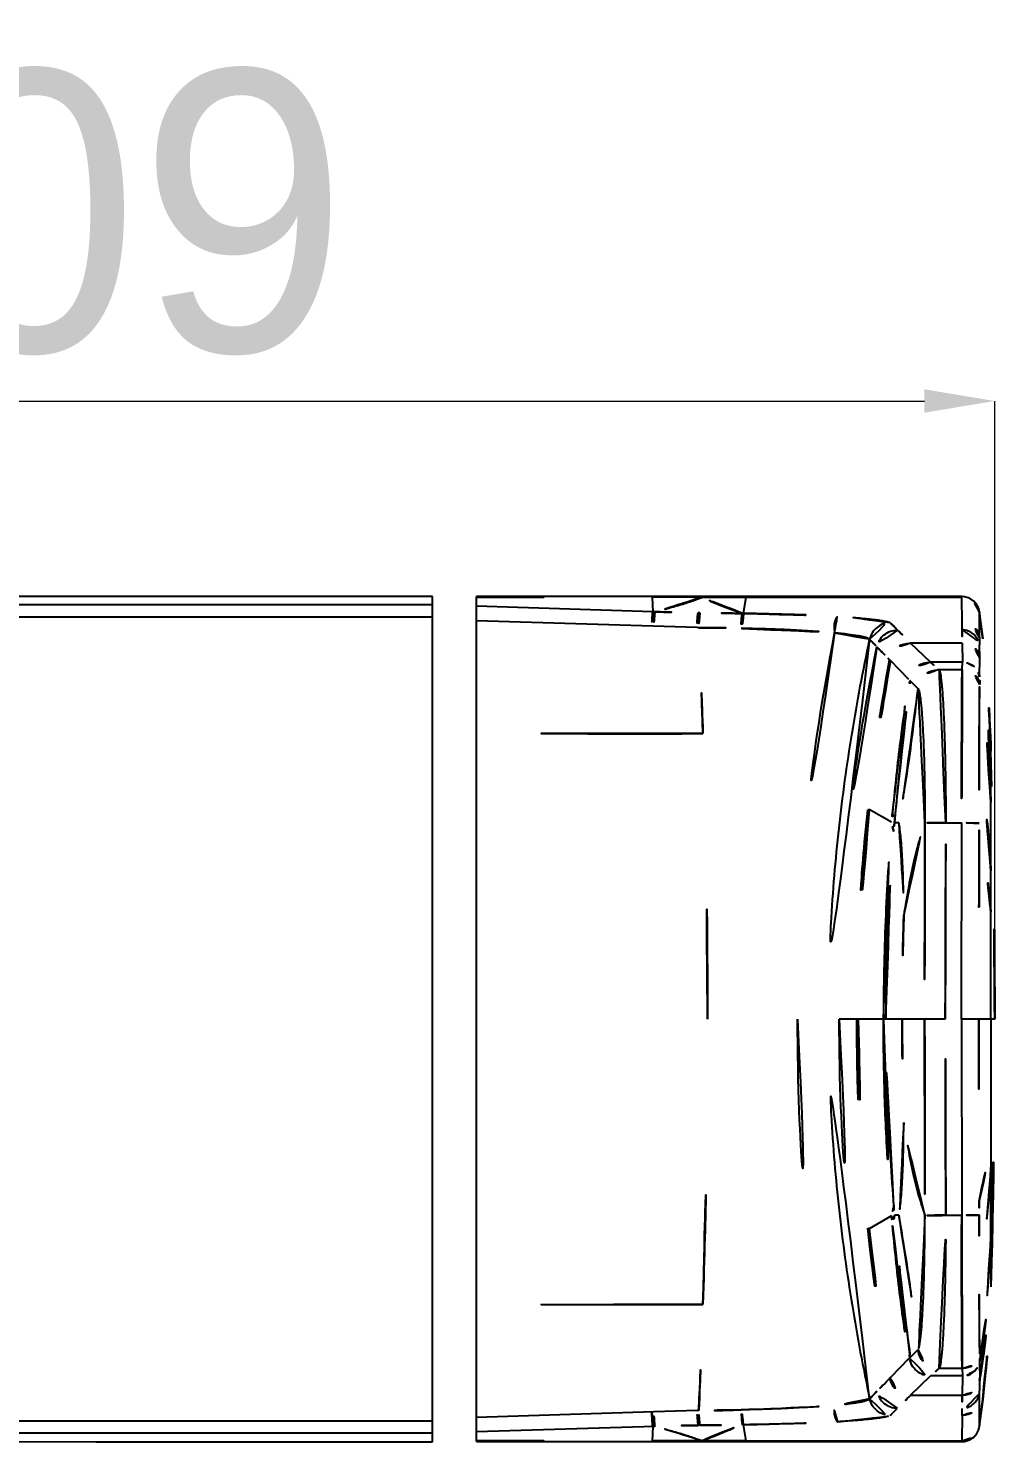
# Model space of a CAD drawing. Extents: x 16296660632 to 16296673174, y -37409619871 to -37409617131.
# Drawn here: x 16296672100.4 to 16296672155.4, y -37409617280.9 to -37409617200.5 of the extents above; entities that cross this region are included whole.
import ezdxf

# ---------------------------------------------------------------- set-up
doc = ezdxf.new("R2010")
doc.units = 0
doc.header["$LTSCALE"] = 10
doc.header["$MEASUREMENT"] = 0
doc.header["$PDMODE"] = 3
doc.header["$PDSIZE"] = -10
doc.layers.get('0').update_dxf_attribs({"linetype": 'CONTINUOUS'})
doc.layers.get('DEFPOINTS').update_dxf_attribs({"linetype": 'CONTINUOUS'})
doc.layers.add('06___PRT_ALL_SURFS', color=7, linetype='CONTINUOUS')
doc.styles.add('Daelim Dimension', font='')
doc.styles.get('Daelim Dimension').set_extended_font_data('나눔고딕')
doc.dimstyles.new('DEFAULT', dxfattribs={"dimscale": 2, "dimtxt": 2, "dimasz": 2, "dimexe": 0, "dimexo": 2, "dimgap": 1, "dimtad": 1, "dimdec": 1, "dimzin": 9, "dimdsep": 46, "dimtxsty": 'Daelim Dimension', "dimcen": 0.5, "dimclrd": 252, "dimclre": 252, "dimclrt": 3, "dimadec": 1, "dimazin": 0, "dimtfac": 1, "dimtdec": 1, "dimtix": 1, "dimtmove": 0, "dimatfit": 3, "dimfxl": 1, "dimtolj": 1, "dimtzin": 1, "dimlwd": 9, "dimlwe": 9, "dimarcsym": 0})

# ---------------------------------------------------------------- blocks, each defined once
blk = doc.blocks.new('*D10')
at = {"color": 5, "lineweight": 9, "transparency": 16777216}
for p, q in [((16296672046.12512, -37409617252.872803), (16296672046.12512, -37409617221.705017)), ((16296672050.12512, -37409617221.705017), (16296672151.41847, -37409617221.705017)), ((16296672155.41847, -37409617252.876083), (16296672155.41847, -37409617221.705017))]:
    blk.add_line(p, q, dxfattribs=at)
at = {"color": 5, "transparency": 16777216}
for points in [[(16296672050.12512, -37409617221.038353), (16296672050.12512, -37409617222.371681), (16296672046.12512, -37409617221.705017)], [(16296672151.41847, -37409617221.038353), (16296672151.41847, -37409617222.371681), (16296672155.41847, -37409617221.705017)]]:
    blk.add_solid(points, dxfattribs=at)
at = {"layer": 'DEFPOINTS', "color": 0, "transparency": 16777216}
for p in [(16296672155.41847, -37409617221.705017), (16296672046.12512, -37409617256.872803), (16296672155.41847, -37409617256.876083)]:
    blk.add_point(p, dxfattribs=at)
at = {"color": 7, "transparency": 16777216, "insert": (16296672100.771799, -37409617210.99543), "char_height": 16, "attachment_point": 5, "style": 'Daelim Dimension'}
blk.add_mtext('\\A1;109', dxfattribs=at)

msp = doc.modelspace()

# ---------------------------------------------------------------- linework, layer by layer
at = {"color": 7, "linetype": 'Continuous'}
for p, q in [((16296672123.4314, -37409617279.750053), (16296672123.4314, -37409617232.825447)), ((16296672125.9314, -37409617280.913933), (16296672125.9314, -37409617232.831657)), ((16296672153.55238, -37409617232.832939), (16296672125.9314, -37409617232.831718)), ((16296672138.548611, -37409617232.870354), (16296672135.929939, -37409617232.870247)), ((16296672135.929939, -37409617232.876083), (16296672135.96842, -37409617233.695259)), ((16296672138.772989, -37409617232.870354), (16296672138.548611, -37409617232.870354)), ((16296672138.772989, -37409617232.873756), (16296672141.28784, -37409617232.873863)), ((16296672141.129431, -37409617233.793091), (16296672141.28784, -37409617232.873863)), ((16296672153.55493, -37409617232.877792), (16296672141.28784, -37409617232.877792)), ((16296672153.55238, -37409617232.832977), (16296672153.552299, -37409617232.870972)), ((16296672153.565359, -37409617234.319893), (16296672153.554991, -37409617232.877831)), ((16296672135.96842, -37409617233.695259), (16296672125.9314, -37409617233.380569)), ((16296672136.08003, -37409617233.698807), (16296672135.96841, -37409617233.695297)), ((16296672138.65033, -37409617233.758598), (16296672138.5488, -37409617233.75705)), ((16296672141.129431, -37409617233.793091), (16296672141.074961, -37409617233.792458)), ((16296672154.54369, -37409617233.696274), (16296672154.52965, -37409617233.617302)), ((16296672154.54369, -37409617233.696274), (16296672154.54388, -37409617233.697861)), ((16296672154.54388, -37409617233.697861), (16296672154.545361, -37409617233.740707)), ((16296672154.55419, -37409617235.169991), (16296672154.54538, -37409617233.740707)), ((16296672154.579611, -37409617233.990753), (16296672154.73658, -37409617235.23069)), ((16296672138.48493, -37409617234.597237), (16296672125.9314, -37409617234.213478)), ((16296672138.58481, -37409617234.603867), (16296672138.48493, -37409617234.597237)), ((16296672141.054569, -37409617234.643593), (16296672141.00165, -37409617234.642029)), ((16296672153.569851, -37409617234.724098), (16296672153.56641, -37409617234.319901)), ((16296672153.575439, -37409617235.476753), (16296672150.63662, -37409617235.476822)), ((16296672151.76387, -37409617236.565933), (16296672150.63662, -37409617235.476822)), ((16296672153.575439, -37409617235.476753), (16296672153.583429, -37409617236.56588)), ((16296672154.5541, -37409617235.170013), (16296672154.557329, -37409617235.570847)), ((16296672154.562469, -37409617236.310677), (16296672154.556959, -37409617235.570572)), ((16296672149.33321, -37409617236.324074), (16296672149.437481, -37409617236.428932)), ((16296672154.55934, -37409617237.39682), (16296672154.571609, -37409617236.308418)), ((16296672150.537849, -37409617237.552521), (16296672149.482149, -37409617236.47583)), ((16296672153.583429, -37409617236.56588), (16296672151.76387, -37409617236.565933)), ((16296672152.250299, -37409617236.993553), (16296672152.246731, -37409617236.990501)), ((16296672153.57481, -37409617236.993553), (16296672152.250299, -37409617236.993553)), ((16296672153.57481, -37409617236.993553), (16296672153.575451, -37409617236.990501)), ((16296672153.575451, -37409617236.990501), (16296672153.583429, -37409617236.565918)), ((16296672150.572201, -37409617237.58757), (16296672150.810961, -37409617237.828377)), ((16296672150.810961, -37409617237.828377), (16296672151.054501, -37409617238.073433)), ((16296672155.19989, -37409617243.029877), (16296672155.19989, -37409617241.629547)), ((16296672155.23826, -37409617243.028084), (16296672155.19998, -37409617241.629517)), ((16296672155.19993, -37409617243.632294), (16296672155.19986, -37409617243.029007)), ((16296672155.218491, -37409617243.63179), (16296672155.19989, -37409617243.029877)), ((16296672155.19993, -37409617244.53421), (16296672155.19993, -37409617243.632294)), ((16296672155.25362, -37409617243.630997), (16296672155.23826, -37409617243.028084)), ((16296672149.55542, -37409617245.677238), (16296672148.27194, -37409617244.945381)), ((16296672155.199909, -37409617248.43927), (16296672155.19993, -37409617244.534218)), ((16296672149.958941, -37409617245.710197), (16296672149.715321, -37409617245.710228)), ((16296672152.63706, -37409617245.710251), (16296672153.53931, -37409617245.710251)), ((16296672153.5259, -37409617256.872803), (16296672153.53931, -37409617245.710251)), ((16296672155.1999, -37409617250.765503), (16296672155.199909, -37409617248.439163)), ((16296672155.199869, -37409617256.872803), (16296672155.19989, -37409617250.765503)), ((16296672146.586679, -37409617256.872673), (16296672146.571329, -37409617256.872787)), ((16296672147.653339, -37409617256.872803), (16296672146.586679, -37409617256.872673)), ((16296672151.429741, -37409617256.872803), (16296672147.653351, -37409617256.872597)), ((16296672152.60783, -37409617256.872803), (16296672151.429741, -37409617256.872803)), ((16296672153.5259, -37409617256.872803), (16296672153.53931, -37409617268.035339)), ((16296672155.418489, -37409617256.872803), (16296672153.525909, -37409617256.872787)), ((16296672155.199869, -37409617256.872803), (16296672155.19989, -37409617262.980141)), ((16296672155.19989, -37409617262.98011), (16296672155.199909, -37409617265.306328)), ((16296672155.19993, -37409617269.211372), (16296672155.199909, -37409617265.306313)), ((16296672149.55542, -37409617268.068352), (16296672148.271879, -37409617268.799507)), ((16296672149.958941, -37409617268.035393), (16296672149.715281, -37409617268.035347)), ((16296672152.63706, -37409617268.035339), (16296672153.53931, -37409617268.035339)), ((16296672155.19993, -37409617269.21138), (16296672155.20015, -37409617272.115044)), ((16296672155.21851, -37409617270.11293), (16296672155.19989, -37409617270.715714)), ((16296672155.253639, -37409617270.113724), (16296672155.238279, -37409617270.716637)), ((16296672155.238279, -37409617270.716637), (16296672155.19998, -37409617272.11586)), ((16296672150.810961, -37409617275.917213), (16296672151.054501, -37409617275.672157)), ((16296672150.537849, -37409617276.193062), (16296672149.482149, -37409617277.26976)), ((16296672150.572201, -37409617276.158012), (16296672150.810961, -37409617275.917213)), ((16296672154.55934, -37409617276.348686), (16296672154.5716, -37409617277.437157)), ((16296672149.33321, -37409617277.421516), (16296672149.437481, -37409617277.31665)), ((16296672150.63662, -37409617278.268761), (16296672151.76387, -37409617277.179657)), ((16296672153.583429, -37409617277.17971), (16296672151.76387, -37409617277.179657)), ((16296672152.250271, -37409617276.752037), (16296672152.24678, -37409617276.755081)), ((16296672153.57481, -37409617276.752037), (16296672152.250299, -37409617276.752037)), ((16296672153.57481, -37409617276.752037), (16296672153.57542, -37409617276.755081)), ((16296672153.57542, -37409617276.755081), (16296672153.583429, -37409617277.179657)), ((16296672153.583429, -37409617277.17971), (16296672153.575439, -37409617278.268837)), ((16296672154.55415, -37409617278.575592), (16296672154.562469, -37409617277.434914)), ((16296672150.63662, -37409617278.268761), (16296672153.575439, -37409617278.268837)), ((16296672153.56542, -37409617279.425682), (16296672153.569309, -37409617279.021492)), ((16296672154.54538, -37409617280.004883), (16296672154.55419, -37409617278.575592)), ((16296672154.73658, -37409617278.514923), (16296672154.579611, -37409617279.754829)), ((16296672136.018129, -37409617279.222412), (16296672125.9314, -37409617279.532028)), ((16296672138.48493, -37409617279.148369), (16296672136.018129, -37409617279.222412)), ((16296672138.58481, -37409617279.141731), (16296672138.48493, -37409617279.148369)), ((16296672141.054609, -37409617279.102409), (16296672141.00161, -37409617279.103127)), ((16296672153.56542, -37409617279.425682), (16296672153.55493, -37409617280.86779)), ((16296672154.544109, -37409617280.047478), (16296672154.619049, -37409617279.471687)), ((16296672136.080021, -37409617280.046577), (16296672125.931391, -37409617280.364754)), ((16296672135.96842, -37409617280.050331), (16296672135.929939, -37409617280.869507)), ((16296672138.65033, -37409617279.986977), (16296672138.5488, -37409617279.988533)), ((16296672141.129431, -37409617279.952492), (16296672141.074961, -37409617279.953133)), ((16296672141.28784, -37409617280.871727), (16296672141.129431, -37409617279.952492)), ((16296672154.54389, -37409617280.048882), (16296672154.544109, -37409617280.047478)), ((16296672154.544109, -37409617280.047478), (16296672154.545349, -37409617280.004883)), ((16296672125.9314, -37409617280.913857), (16296672153.552349, -37409617280.912643)), ((16296672141.28784, -37409617280.871727), (16296672135.929939, -37409617280.872437)), ((16296672141.28784, -37409617280.867798), (16296672153.55493, -37409617280.86779)), ((16296672153.552349, -37409617280.915916), (16296672153.55232, -37409617280.867867)), ((16296672153.552349, -37409617280.915863), (16296672153.552349, -37409617280.915916))]:
    msp.add_line(p, q, dxfattribs=at)
for points in [[(16296672123.4314, -37409617232.825447), (16296672104.303049, -37409617232.826118), (16296672086.552401, -37409617232.830017), (16296672072.33774, -37409617232.832626)], [(16296672154.52965, -37409617233.617302), (16296672154.49077, -37409617233.48423), (16296672154.396709, -37409617233.294083), (16296672154.22687, -37409617233.09156), (16296672153.98682, -37409617232.929077), (16296672153.69302, -37409617232.839653), (16296672153.551861, -37409617232.829674)], [(16296672154.736309, -37409617235.230827), (16296672154.690331, -37409617234.845993), (16296672154.61935, -37409617234.276237), (16296672154.54385, -37409617233.696114)], [(16296672154.619049, -37409617279.471687), (16296672154.69017, -37409617278.900917), (16296672154.736309, -37409617278.514778)], [(16296672153.552349, -37409617280.915916), (16296672153.68977, -37409617280.906387), (16296672153.984501, -37409617280.817627), (16296672154.22641, -37409617280.654449), (16296672154.39669, -37409617280.45153), (16296672154.489969, -37409617280.263519), (16296672154.528749, -37409617280.132317), (16296672154.54364, -37409617280.04969)]]:
    msp.add_lwpolyline(points, dxfattribs=at)
for centre, radius, start, end in [((16296672153.55308, -37409617233.879883), 1.002029, 10.41021637, 89.89082639), ((16296672141.032511, -37409617075.559502), 158.217044, 268.20626636, 269.10056478), ((16296672153.571671, -37409617233.876633), 0.983147, 7.94628087, 10.419561), ((16296672091.57128, -37409617242.496658), 63.579878, 7.68816348, 7.91583425), ((16296671681.630449, -37409617255.372833), 457.426166, 1.84676464, 2.60226943), ((16296672238.53677, -37409617145.998627), 125.430351, 225.0278962, 225.50978759), ((16296672153.565941, -37409617235.31945), 0.999528, 8.60004644, 90.03311275), ((16296672259.38138, -37409617256.845398), 115.179366, 169.01547342, 180.0135511), ((16296672150.63579, -37409617236.67424), 1.19753, 89.9607674, 169.67955333), ((16296672153.57386, -37409617236.463676), 1.000347, 8.7977257, 90.09037699), ((16296672082.38171, -37409617243.690033), 72.847418, 1.62022872, 6.66863201), ((16296672252.14353, -37409617256.872147), 105.572238, 168.42797269, 180.00043713), ((16296672263.58717, -37409617257.339706), 116.050879, 169.61955698, 173.88252889), ((16296672103.54882, -37409617244.547562), 51.67335, 1.68232611, 9.17301411), ((16296672263.320589, -37409617257.063309), 115.685071, 169.74885502, 173.98715011), ((16296672151.76416, -37409617237.772163), 1.206205, 90.00808694, 171.19654145), ((16296672152.251459, -37409617238.193039), 1.202586, 90.23222693, 172.95581143), ((16296672315.78837, -37409617050.538383), 248.01262, 228.59678671, 228.74523673), ((16296672153.57535, -37409617237.990692), 1.000158, 8.99814725, 89.99836075), ((16296672153.57567, -37409617237.556236), 0.996507, 9.20621595, 46.06645162), ((16296672152.227779, -37409617238.190514), 1.178802, 172.93642796, 174.30090074), ((16296672108.98102, -37409617245.156303), 46.244033, 1.88743904, 9.66131424), ((16296671639.046921, -37409617256.732597), 500.031415, 359.98382611, 1.84545393), ((16296672922.27742, -37409617243.568787), 767.748616, 179.930496029, 180.161739067), ((16296671754.31745, -37409617256.871559), 401.101039, 0, 1.8913783), ((16296671717.056049, -37409617256.871971), 438.362437, 0, 1.73086855), ((16296671623.77232, -37409617256.869469), 531.646152, 0.00305992, 1.42694783), ((16296672261.52249, -37409617256.90522), 113.951847, 173.98934664, 179.98382611), ((16296672263.729179, -37409617256.913193), 116.075843, 174.08208149, 179.98032906), ((16296672276.28105, -37409617256.582108), 127.193954, 174.83572805, 175.081912), ((16296672154.88381, -37409617244.407692), 5.330085, 187.82712234, 194.14456953), ((16296672285.967119, -37409617257.274094), 136.741683, 175.14903418, 175.3578244), ((16296676710.42482, -37409617256.596497), 4555.90491, 179.873231654, 180.003497057), ((16296672130.089411, -37409617252.540176), 25.173125, 4.04289445, 13.84543353), ((16296672346.358299, -37409617256.873138), 196.206288, 178.28224934, 180), ((16296671639.046921, -37409617257.012993), 500.031417, 358.15454607, 0.01617389), ((16296672259.380501, -37409617256.899986), 115.178541, 179.9864489, 190.9845474), ((16296672252.14353, -37409617256.873444), 105.572238, 179.99956287, 191.57202731), ((16296672261.632759, -37409617256.834557), 114.062123, 180.01923381, 186.00758736), ((16296672263.947109, -37409617256.821068), 116.293781, 180.02535366, 185.91220974), ((16296672346.35828, -37409617256.872437), 196.206264, 180, 181.71775066), ((16296676710.42482, -37409617257.149078), 4555.90491, 179.996502943, 180.126768346), ((16296671754.31745, -37409617256.874023), 401.101041, 358.1086217, 0), ((16296671717.017719, -37409617256.872879), 438.40077, 358.26956838, 0), ((16296671623.770149, -37409617256.876083), 531.648322, 358.57305217, 0.00043713), ((16296672130.090599, -37409617261.205589), 25.171918, 346.15454032, 355.95754929), ((16296672285.967131, -37409617256.471497), 136.741694, 184.6421756, 184.85096582), ((16296672274.784121, -37409617257.29203), 125.691515, 184.91853289, 185.16734896), ((16296672154.88382, -37409617269.337898), 5.330092, 165.85543047, 172.17287766), ((16296672948.31769, -37409617270.197701), 793.788849, 179.842195106, 180.066006919), ((16296672263.587151, -37409617256.405884), 116.050854, 186.11747111, 190.38044302), ((16296672264.012449, -37409617256.583366), 116.383488, 186.0256058, 190.2382621), ((16296672108.98106, -37409617268.589287), 46.243994, 350.33868576, 358.11124667), ((16296672103.54882, -37409617269.198021), 51.67335, 350.82698589, 358.31767389), ((16296672082.38172, -37409617270.055557), 72.847411, 353.33136799, 358.37977128), ((16296671681.63044, -37409617258.372757), 457.426179, 357.39773057, 358.15323536), ((16296672152.227779, -37409617275.555069), 1.178802, 185.69909926, 187.06357204), ((16296672152.25141, -37409617275.552597), 1.20253, 187.0419926, 269.77017727), ((16296672153.57535, -37409617275.754898), 1.000158, 270.01213042, 351.00095506), ((16296672153.575689, -37409617276.189407), 0.996465, 313.93548135, 350.8017434), ((16296672143.87546, -37409617276.25721), 10.694106, 359.50122584, 1.69675809), ((16296672150.63582, -37409617277.071297), 1.197571, 190.32179559, 270.03726551), ((16296672315.78783, -37409617463.213692), 248.017129, 131.25361167, 131.40226843), ((16296672153.573811, -37409617277.281853), 1.000405, 270.09431117, 351.19963222), ((16296672238.363649, -37409617367.570801), 125.183365, 134.49021241, 134.97287662), ((16296672153.565941, -37409617278.42614), 0.999528, 269.96688725, 351.39995356), ((16296672092.684059, -37409617271.400139), 62.456872, 352.08107477, 352.31271754), ((16296672141.032511, -37409617438.186081), 158.217044, 90.89943522, 91.79373364), ((16296672153.55308, -37409617279.865707), 1.002029, 270.10917361, 349.70264086), ((16296672153.57198, -37409617279.869011), 0.982831, 349.6946648, 352.05371913)]:
    msp.add_arc(centre, radius, start, end, dxfattribs=at)
for points in [[(16296672125.93141, -37409617232.865173), (16296672129.26425, -37409617232.870949), (16296672132.597099, -37409617232.873222), (16296672135.929939, -37409617232.876083)], [(16296672154.563169, -37409617237.834251), (16296672154.56427, -37409617237.824532), (16296672154.56459, -37409617237.814743), (16296672154.564871, -37409617237.80497)], [(16296672154.564871, -37409617275.94062), (16296672154.56459, -37409617275.930847), (16296672154.56427, -37409617275.921051), (16296672154.563169, -37409617275.911339)], [(16296672125.931351, -37409617280.876556), (16296672129.264219, -37409617280.874573), (16296672132.59708, -37409617280.87587), (16296672135.929939, -37409617280.875343)]]:
    msp.add_open_spline(points, degree=3, dxfattribs=at)
for points, knots in [([(16296672138.77298, -37409617232.873596), (16296672138.67238, -37409617232.911812), (16296672138.46866, -37409617232.986794), (16296672138.158319, -37409617233.097298), (16296672137.83572, -37409617233.206886), (16296672137.37718, -37409617233.346748), (16296672136.78883, -37409617233.507843), (16296672136.31481, -37409617233.636162), (16296672136.08003, -37409617233.698807)], [0, 0, 0, 0, 0.11456613, 0.231067829, 0.350688567, 0.477217391, 0.741326172, 1, 1, 1, 1]), ([(16296672141.074961, -37409617233.792458), (16296672140.86405, -37409617233.717941), (16296672140.45256, -37409617233.567879), (16296672139.854561, -37409617233.340652), (16296672139.29624, -37409617233.113113), (16296672138.94203, -37409617232.953247), (16296672138.772989, -37409617232.873756)], [0, 0, 0, 0, 0.270649008, 0.529919335, 0.77398187, 1, 1, 1, 1]), ([(16296672123.4314, -37409617233.303383), (16296672114.916059, -37409617233.303391), (16296672097.88538, -37409617233.3041), (16296672080.85471, -37409617233.312897), (16296672072.339371, -37409617233.312782)], [0, 0, 0, 0, 0.500000001, 1, 1, 1, 1]), ([(16296672135.968399, -37409617233.695641), (16296672135.96711, -37409617233.698036), (16296672135.96538, -37409617233.705627), (16296672135.9611, -37409617233.729218), (16296672135.95619, -37409617233.775421), (16296672135.94948, -37409617233.849281), (16296672135.94215, -37409617233.946899), (16296672135.93401, -37409617234.06591), (16296672135.921761, -37409617234.259277), (16296672135.91276, -37409617234.412712), (16296672135.90659, -37409617234.519836)], [0, 0, 0, 0, 0.009879902, 0.027765428, 0.087399683, 0.177896715, 0.297096937, 0.442424119, 0.610698064, 1, 1, 1, 1]), ([(16296672136.080021, -37409617233.699013), (16296672136.07869, -37409617233.701424), (16296672136.07692, -37409617233.709091), (16296672136.072531, -37409617233.732811), (16296672136.067499, -37409617233.779083), (16296672136.060631, -37409617233.852859), (16296672136.05319, -37409617233.950378), (16296672136.045019, -37409617234.069366), (16296672136.03285, -37409617234.262741), (16296672136.024071, -37409617234.416122), (16296672136.018129, -37409617234.523193)], [0, 0, 0, 0, 0.009993333, 0.028072048, 0.087977965, 0.178240812, 0.297169205, 0.44265261, 0.611006303, 1, 1, 1, 1]), ([(16296672138.548809, -37409617233.75705), (16296672138.54705, -37409617233.759537), (16296672138.54425, -37409617233.767517), (16296672138.53768, -37409617233.791924), (16296672138.529619, -37409617233.839287), (16296672138.519541, -37409617233.914673), (16296672138.50963, -37409617234.014236), (16296672138.50054, -37409617234.135681), (16296672138.489849, -37409617234.332428), (16296672138.485821, -37409617234.48848), (16296672138.48493, -37409617234.597237)], [0, 0, 0, 0, 0.010809284, 0.029498558, 0.090202743, 0.180874718, 0.29998367, 0.445512788, 0.613587165, 1, 1, 1, 1]), ([(16296672138.65033, -37409617233.758591), (16296672138.64847, -37409617233.761124), (16296672138.645491, -37409617233.769333), (16296672138.638519, -37409617233.794327), (16296672138.629881, -37409617233.842796), (16296672138.61904, -37409617233.919647), (16296672138.608601, -37409617234.020653), (16296672138.59944, -37409617234.143143), (16296672138.589041, -37409617234.339912), (16296672138.58534, -37409617234.495613), (16296672138.58481, -37409617234.603867)], [0, 0, 0, 0, 0.011078297, 0.03018906, 0.092097482, 0.184191683, 0.304456405, 0.450354805, 0.617825888, 1, 1, 1, 1]), ([(16296672141.07589, -37409617233.792397), (16296672140.876011, -37409617233.789803), (16296672140.06749, -37409617233.778717), (16296672139.25897, -37409617233.767761), (16296672138.65033, -37409617233.758614)], [0, 0, 0, 0, 0.247204, 1, 1, 1, 1]), ([(16296672141.074961, -37409617233.792397), (16296672141.0725, -37409617233.79467), (16296672141.06811, -37409617233.802719), (16296672141.058281, -37409617233.827469), (16296672141.04594, -37409617233.876106), (16296672141.03129, -37409617233.9534), (16296672141.017839, -37409617234.05526), (16296672141.00712, -37409617234.178802), (16296672140.99724, -37409617234.376778), (16296672140.99762, -37409617234.533401), (16296672141.00165, -37409617234.641998)], [0, 0, 0, 0, 0.011700982, 0.031219277, 0.093682221, 0.186176974, 0.306726641, 0.452726647, 0.619882511, 1, 1, 1, 1]), ([(16296672141.129431, -37409617233.79303), (16296672141.126961, -37409617233.795273), (16296672141.12257, -37409617233.803284), (16296672141.11272, -37409617233.827957), (16296672141.10038, -37409617233.876587), (16296672141.08577, -37409617233.953903), (16296672141.07222, -37409617234.055862), (16296672141.061159, -37409617234.179558), (16296672141.050699, -37409617234.377876), (16296672141.05076, -37409617234.534813), (16296672141.054569, -37409617234.643623)], [0, 0, 0, 0, 0.011612423, 0.031053869, 0.093387356, 0.185784524, 0.30630848, 0.452365138, 0.619622725, 1, 1, 1, 1]), ([(16296672141.129431, -37409617233.792953), (16296672142.09646, -37409617233.805519), (16296672143.882481, -37409617233.843231), (16296672145.66758, -37409617233.915428), (16296672146.485451, -37409617233.962341)], [0, 0, 0, 0, 0.541397313, 1, 1, 1, 1]), ([(16296672146.31221, -37409617234.898956), (16296672146.28834, -37409617234.780388), (16296672146.268129, -37409617234.558151), (16296672146.306999, -37409617234.267601), (16296672146.376051, -37409617234.082497), (16296672146.44009, -37409617233.993828), (16296672146.470209, -37409617233.967827), (16296672146.484261, -37409617233.962273)], [0, 0, 0, 0, 0.366468293, 0.66842679, 0.88358288, 0.954216716, 1, 1, 1, 1]), ([(16296672149.469721, -37409617234.319923), (16296672149.43046, -37409617234.297943), (16296672149.32173, -37409617234.261108), (16296672149.12108, -37409617234.214706), (16296672148.84725, -37409617234.168808), (16296672148.50279, -37409617234.123573), (16296672148.089609, -37409617234.079697), (16296672147.41017, -37409617234.02002), (16296672146.86799, -37409617233.984383), (16296672146.485941, -37409617233.962318)], [0, 0, 0, 0, 0.044804096, 0.11316577, 0.205348257, 0.3209344, 0.459106463, 0.618980622, 1, 1, 1, 1]), ([(16296672138.584881, -37409617234.603951), (16296672138.99111, -37409617234.605888), (16296672139.79701, -37409617234.598671), (16296672140.602341, -37409617234.629807), (16296672141.00168, -37409617234.641762)], [0, 0, 0, 0, 0.504168516, 1, 1, 1, 1]), ([(16296672141.054569, -37409617234.643623), (16296672141.55961, -37409617234.656212), (16296672142.533689, -37409617234.669739), (16296672143.92672, -37409617234.735779), (16296672145.174761, -37409617234.802521), (16296672145.95322, -37409617234.865807), (16296672146.312201, -37409617234.898949)], [0, 0, 0, 0, 0.287869961, 0.555025314, 0.794581373, 1, 1, 1, 1]), ([(16296672148.30353, -37409617235.263603), (16296672148.332661, -37409617235.132309), (16296672148.436119, -37409617234.877579), (16296672148.707649, -37409617234.569557), (16296672149.06498, -37409617234.368202), (16296672149.33514, -37409617234.320618), (16296672149.46912, -37409617234.319901)], [0, 0, 0, 0, 0.25034187, 0.500648102, 0.750590383, 1, 1, 1, 1]), ([(16296672149.887409, -37409617234.734489), (16296672149.751909, -37409617234.73513), (16296672149.478649, -37409617234.78347), (16296672149.11808, -37409617234.988571), (16296672148.84597, -37409617235.302254), (16296672148.744671, -37409617235.561188), (16296672148.71723, -37409617235.694321)], [0, 0, 0, 0, 0.249516373, 0.499477688, 0.749703961, 1, 1, 1, 1]), ([(16296672149.88735, -37409617234.73452), (16296672149.85317, -37409617234.700111), (16296672149.784821, -37409617234.631233), (16296672149.69953, -37409617234.544907), (16296672149.631281, -37409617234.475807), (16296672149.580021, -37409617234.423759), (16296672149.527281, -37409617234.370934), (16296672149.49192, -37409617234.333229), (16296672149.46917, -37409617234.319931)], [0, 0, 0, 0, 0.247022542, 0.49422065, 0.617939067, 0.741822735, 0.865779575, 1, 1, 1, 1]), ([(16296672153.569851, -37409617234.724098), (16296672153.57077, -37409617234.787216), (16296672153.573669, -37409617235.038101), (16296672153.572309, -37409617235.289001), (16296672153.572309, -37409617235.476768)], [0, 0, 0, 0, 0.251616484, 1, 1, 1, 1]), ([(16296672153.57233, -37409617234.723152), (16296672153.68854, -37409617234.724281), (16296672153.922701, -37409617234.77375), (16296672154.175381, -37409617234.929741), (16296672154.340611, -37409617235.096764), (16296672154.476061, -37409617235.287453), (16296672154.539021, -37409617235.455887), (16296672154.55728, -37409617235.570534)], [0, 0, 0, 0, 0.249239252, 0.499790168, 0.625640152, 0.751063271, 1, 1, 1, 1]), ([(16296672148.303579, -37409617235.263603), (16296672147.927601, -37409617237.037933), (16296672147.25808, -37409617240.60392), (16296672146.518579, -37409617245.996353), (16296672146.061041, -37409617251.423714), (16296672145.963511, -37409617255.055771), (16296672145.965651, -37409617256.872803)], [0, 0, 0, 0, 0.249903501, 0.499701042, 0.749641795, 1, 1, 1, 1]), ([(16296672146.312149, -37409617234.899117), (16296672146.56674, -37409617234.922501), (16296672147.01996, -37409617234.969742), (16296672147.548679, -37409617235.045029), (16296672147.883181, -37409617235.11174), (16296672148.06662, -37409617235.158447), (16296672148.203381, -37409617235.205383), (16296672148.276991, -37409617235.242844), (16296672148.303631, -37409617235.263367)], [0, 0, 0, 0, 0.376884396, 0.671721128, 0.786787028, 0.879651707, 0.950427035, 1, 1, 1, 1]), ([(16296672148.303499, -37409617235.26358), (16296672148.314211, -37409617235.272232), (16296672148.33214, -37409617235.291443), (16296672148.36685, -37409617235.328613), (16296672148.409809, -37409617235.373207), (16296672148.460991, -37409617235.426933), (16296672148.52931, -37409617235.498337), (16296672148.61467, -37409617235.587509), (16296672148.68305, -37409617235.65873), (16296672148.717251, -37409617235.694313)], [0, 0, 0, 0, 0.069133766, 0.13138495, 0.25572676, 0.37997366, 0.504095911, 0.752138059, 1, 1, 1, 1]), ([(16296672148.71723, -37409617235.694321), (16296672148.767969, -37409617235.748093), (16296672148.89389, -37409617235.880966), (16296672149.105261, -37409617236.084923), (16296672149.25749, -37409617236.243431), (16296672149.33321, -37409617236.324074)], [0, 0, 0, 0, 0.251764204, 0.623306313, 1, 1, 1, 1]), ([(16296672149.45764, -37409617236.459709), (16296672149.453791, -37409617236.456459), (16296672149.443741, -37409617236.448624), (16296672149.43923, -37409617236.436203), (16296672149.437481, -37409617236.428932)], [0, 0, 0, 0, 0.402727377, 1, 1, 1, 1]), ([(16296672149.482149, -37409617236.47583), (16296672149.479891, -37409617236.476891), (16296672149.474529, -37409617236.478439), (16296672149.46773, -37409617236.473183), (16296672149.462589, -37409617236.466599), (16296672149.458599, -37409617236.462029), (16296672149.456791, -37409617236.459557)], [0, 0, 0, 0, 0.22696992, 0.452726497, 0.721698262, 1, 1, 1, 1]), ([(16296672152.637091, -37409617245.710251), (16296672152.636259, -37409617245.156387), (16296672152.6301, -37409617244.070938), (16296672152.60755, -37409617242.494797), (16296672152.57748, -37409617241.247841), (16296672152.54674, -37409617240.324127), (16296672152.521709, -37409617239.700989), (16296672152.494181, -37409617239.132408), (16296672152.4645, -37409617238.623169), (16296672152.432949, -37409617238.177513), (16296672152.399981, -37409617237.79937), (16296672152.365721, -37409617237.492088), (16296672152.33497, -37409617237.281578), (16296672152.308929, -37409617237.150909), (16296672152.29143, -37409617237.08062), (16296672152.27379, -37409617237.029648), (16296672152.2593, -37409617237.001999), (16296672152.250311, -37409617236.993553)], [0, 0, 0, 0, 0.19009978, 0.372562047, 0.541022244, 0.618208804, 0.689778736, 0.755075109, 0.813589499, 0.864857039, 0.908416595, 0.943858269, 0.970981342, 0.981377242, 0.989611742, 0.995766144, 1, 1, 1, 1]), ([(16296672153.57481, -37409617236.993553), (16296672153.57292, -37409617237.003853), (16296672153.57052, -37409617237.031143), (16296672153.565399, -37409617237.111351), (16296672153.56097, -37409617237.259552), (16296672153.556089, -37409617237.493568), (16296672153.552099, -37409617237.801224), (16296672153.54858, -37409617238.179878), (16296672153.54562, -37409617238.626251), (16296672153.54314, -37409617239.136177), (16296672153.5403, -37409617239.93029), (16296672153.53787, -37409617241.044807), (16296672153.536051, -37409617242.499763), (16296672153.535709, -37409617244.074051), (16296672153.53771, -37409617245.157471), (16296672153.53932, -37409617245.710251)], [0, 0, 0, 0, 0.003602202, 0.009408431, 0.027676959, 0.054603452, 0.089971804, 0.133556113, 0.184926472, 0.24359071, 0.309050212, 0.458214471, 0.627146497, 0.809763997, 1, 1, 1, 1]), ([(16296672154.267071, -37409617236.838623), (16296672154.17704, -37409617236.751457), (16296672153.961309, -37409617236.610497), (16296672153.708879, -37409617236.560432), (16296672153.5835, -37409617236.558762)], [0, 0, 0, 0, 0.499821643, 1, 1, 1, 1]), ([(16296672150.596809, -37409617237.798759), (16296672150.590611, -37409617237.778816), (16296672150.566891, -37409617237.697769), (16296672150.5488, -37409617237.61512), (16296672150.537849, -37409617237.552521)], [0, 0, 0, 0, 0.247347335, 1, 1, 1, 1]), ([(16296672150.596809, -37409617237.798759), (16296672150.59339, -37409617237.787773), (16296672150.57361, -37409617237.719643), (16296672150.565451, -37409617237.646729), (16296672150.572269, -37409617237.587578)], [0, 0, 0, 0, 0.16196145, 1, 1, 1, 1]), ([(16296672154.52936, -37409617242.636169), (16296672154.52998, -37409617242.007103), (16296672154.531151, -37409617241.109863), (16296672154.534439, -37409617239.982079), (16296672154.537519, -37409617239.294548), (16296672154.541491, -37409617238.732071), (16296672154.546379, -37409617238.304787), (16296672154.55216, -37409617238.020767), (16296672154.55802, -37409617237.879707), (16296672154.563169, -37409617237.834267)], [0, 0, 0, 0, 0.392976108, 0.560506637, 0.704529586, 0.822470079, 0.911908941, 0.971428745, 1, 1, 1, 1]), ([(16296672154.564871, -37409617237.804993), (16296672154.56587, -37409617237.770218), (16296672154.56949, -37409617237.63369), (16296672154.569981, -37409617237.497093), (16296672154.56916, -37409617237.395302)], [0, 0, 0, 0, 0.254705531, 1, 1, 1, 1]), ([(16296672149.60338, -37409617245.13356), (16296672149.718651, -37409617243.859047), (16296672149.9202, -37409617241.953331), (16296672150.253201, -37409617239.428596), (16296672150.43849, -37409617238.175293), (16296672150.537849, -37409617237.552521)], [0, 0, 0, 0, 0.502527825, 0.752351836, 1, 1, 1, 1]), ([(16296672149.715321, -37409617245.710228), (16296672149.82704, -37409617244.388496), (16296672150.02228, -37409617242.407829), (16296672150.335119, -37409617239.772583), (16296672150.506439, -37409617238.45636), (16296672150.596809, -37409617237.798759)], [0, 0, 0, 0, 0.499843441, 0.749867512, 1, 1, 1, 1]), ([(16296672151.05481, -37409617238.073463), (16296672150.895849, -37409617239.469688), (16296672150.657591, -37409617241.464043), (16296672150.26457, -37409617244.006264), (16296672150.06122, -37409617245.155418), (16296672149.958941, -37409617245.710197)], [0, 0, 0, 0, 0.546325551, 0.780679267, 1, 1, 1, 1]), ([(16296672151.451241, -37409617245.710167), (16296672151.44882, -37409617245.223297), (16296672151.440281, -37409617244.267143), (16296672151.420521, -37409617242.87912), (16296672151.38553, -37409617241.599129), (16296672151.33646, -37409617240.472359), (16296672151.287411, -37409617239.64682), (16296672151.24272, -37409617239.091408), (16296672151.208401, -37409617238.765297), (16296672151.171909, -37409617238.50489), (16296672151.13616, -37409617238.30735), (16296672151.102131, -37409617238.169357), (16296672151.073009, -37409617238.096893), (16296672151.05481, -37409617238.073463)], [0, 0, 0, 0, 0.190593329, 0.374316575, 0.543412558, 0.691828385, 0.81581433, 0.867118203, 0.909956254, 0.94413575, 0.970087406, 0.988386466, 1, 1, 1, 1]), ([(16296672155.19993, -37409617244.53421), (16296672155.18589, -37409617243.962517), (16296672155.09236, -37409617241.710274), (16296672154.84354, -37409617239.463966), (16296672154.564871, -37409617237.804977)], [0, 0, 0, 0, 0.253697603, 1, 1, 1, 1]), ([(16296672138.819, -37409617240.63076), (16296672137.745029, -37409617240.6325), (16296672135.060101, -37409617240.634033), (16296672130.7642, -37409617240.634293), (16296672127.542311, -37409617240.615913), (16296672125.9314, -37409617240.602547)], [0, 0, 0, 0, 0.249999058, 0.6249987, 1, 1, 1, 1]), ([(16296672155.199909, -37409617248.439217), (16296672155.181311, -37409617247.945358), (16296672155.071381, -37409617246), (16296672154.81167, -37409617244.062637), (16296672154.52936, -37409617242.636169)], [0, 0, 0, 0, 0.253658354, 1, 1, 1, 1]), ([(16296672148.19706, -37409617244.972893), (16296672148.20381, -37409617244.970711), (16296672148.22905, -37409617244.962311), (16296672148.253969, -37409617244.952972), (16296672148.27194, -37409617244.945389)], [0, 0, 0, 0, 0.266656593, 1, 1, 1, 1]), ([(16296672149.674, -37409617246.206917), (16296672149.66139, -37409617246.162788), (16296672149.614161, -37409617245.98806), (16296672149.576969, -37409617245.810593), (16296672149.55542, -37409617245.677223)], [0, 0, 0, 0, 0.25358633, 1, 1, 1, 1]), ([(16296672149.958941, -37409617245.710197), (16296672149.988569, -37409617245.834686), (16296672150.037029, -37409617246.122169), (16296672150.091089, -37409617246.60424), (16296672150.13603, -37409617247.180267), (16296672150.187309, -37409617248.096443), (16296672150.229099, -37409617249.375938), (16296672150.240179, -37409617250.43541), (16296672150.240179, -37409617250.991852)], [0, 0, 0, 0, 0.072498068, 0.16489732, 0.274818502, 0.399774214, 0.684749432, 1, 1, 1, 1]), ([(16296672150.240179, -37409617250.991837), (16296672150.32556, -37409617250.429749), (16296672150.503189, -37409617249.386574), (16296672150.789221, -37409617247.942757), (16296672151.10413, -37409617246.742706), (16296672151.3288, -37409617246.02507), (16296672151.451241, -37409617245.71022)], [0, 0, 0, 0, 0.314292044, 0.584927471, 0.813254324, 1, 1, 1, 1]), ([(16296672151.451241, -37409617245.710167), (16296672151.452379, -37409617246.171577), (16296672151.447161, -37409617247.098648), (16296672151.441851, -37409617248.491386), (16296672151.437969, -37409617249.88829), (16296672151.43421, -37409617251.750618), (16296672151.43108, -37409617254.078743), (16296672151.429489, -37409617255.941322), (16296672151.429741, -37409617256.872803)], [0, 0, 0, 0, 0.124004801, 0.249154552, 0.374307155, 0.499427488, 0.74966317, 1, 1, 1, 1]), ([(16296672152.637091, -37409617245.710251), (16296672152.49839, -37409617245.707077), (16296672152.238239, -37409617245.703079), (16296672151.88872, -37409617245.700989), (16296672151.63225, -37409617245.704376), (16296672151.49695, -37409617245.706161), (16296672151.451241, -37409617245.710167)], [0, 0, 0, 0, 0.35092965, 0.658150758, 0.883940035, 1, 1, 1, 1]), ([(16296672154.531851, -37409617245.733513), (16296672154.52034, -37409617245.730721), (16296672154.486191, -37409617245.727524), (16296672154.419161, -37409617245.722748), (16296672154.32081, -37409617245.718857), (16296672154.138241, -37409617245.713661), (16296672153.874451, -37409617245.710312), (16296672153.65358, -37409617245.709877), (16296672153.53932, -37409617245.710251)], [0, 0, 0, 0, 0.035778198, 0.103126218, 0.203288868, 0.332844794, 0.654884042, 1, 1, 1, 1]), ([(16296672154.531151, -37409617246.516251), (16296672154.5313, -37409617246.451439), (16296672154.53194, -37409617246.190529), (16296672154.53241, -37409617245.929611), (16296672154.531851, -37409617245.733513)], [0, 0, 0, 0, 0.248401875, 1, 1, 1, 1]), ([(16296672149.08917, -37409617256.872726), (16296672149.08824, -37409617255.938713), (16296672149.106489, -37409617254.070534), (16296672149.19084, -37409617251.269417), (16296672149.336451, -37409617248.470848), (16296672149.476, -37409617246.607826), (16296672149.55542, -37409617245.677231)], [0, 0, 0, 0, 0.249998171, 0.500006517, 0.750013948, 1, 1, 1, 1]), ([(16296672152.60783, -37409617256.872803), (16296672152.607531, -37409617255.942436), (16296672152.60965, -37409617254.081787), (16296672152.614, -37409617251.75605), (16296672152.619209, -37409617249.895561), (16296672152.62431, -37409617248.500359), (16296672152.63147, -37409617247.10527), (16296672152.637659, -37409617246.175247), (16296672152.63706, -37409617245.710251)], [0, 0, 0, 0, 0.250035473, 0.500057703, 0.625057132, 0.750051854, 0.875028363, 1, 1, 1, 1]), ([(16296672149.219919, -37409617256.872803), (16296672149.22028, -37409617255.982224), (16296672149.245159, -37409617253.756866), (16296672149.383591, -37409617250.1996), (16296672149.564449, -37409617247.536507), (16296672149.674021, -37409617246.206917)], [0, 0, 0, 0, 0.25020323, 0.625189565, 1, 1, 1, 1]), ([(16296672149.08917, -37409617256.872993), (16296672149.088301, -37409617257.807007), (16296672149.111139, -37409617260.142159), (16296672149.242941, -37409617263.876503), (16296672149.435711, -37409617266.672523), (16296672149.55542, -37409617268.068352)], [0, 0, 0, 0, 0.250003814, 0.625015036, 1, 1, 1, 1]), ([(16296672151.429741, -37409617256.872803), (16296672151.429489, -37409617257.804268), (16296672151.43108, -37409617259.66684), (16296672151.43421, -37409617261.994957), (16296672151.437969, -37409617263.8573), (16296672151.441851, -37409617265.254204), (16296672151.447161, -37409617266.646927), (16296672151.452379, -37409617267.574013), (16296672151.451241, -37409617268.035423)], [0, 0, 0, 0, 0.25033683, 0.500572512, 0.625692845, 0.750845448, 0.875995199, 1, 1, 1, 1]), ([(16296672152.63706, -37409617268.035339), (16296672152.637659, -37409617267.570343), (16296672152.63147, -37409617266.64032), (16296672152.62431, -37409617265.245232), (16296672152.619209, -37409617263.850021), (16296672152.614, -37409617261.98954), (16296672152.60965, -37409617259.663788), (16296672152.607531, -37409617257.803139), (16296672152.60783, -37409617256.872803)], [0, 0, 0, 0, 0.124971635, 0.249948145, 0.374942867, 0.499942296, 0.749964527, 1, 1, 1, 1]), ([(16296672148.303499, -37409617278.48204), (16296672147.927641, -37409617276.708229), (16296672147.258129, -37409617273.140877), (16296672146.51795, -37409617267.746323), (16296672146.060829, -37409617262.318359), (16296672145.96339, -37409617258.68763), (16296672145.965561, -37409617256.872803)], [0, 0, 0, 0, 0.249829819, 0.499884088, 0.749943422, 1, 1, 1, 1]), ([(16296672149.674021, -37409617267.538673), (16296672149.600969, -37409617266.652313), (16296672149.439989, -37409617264.434242), (16296672149.26548, -37409617260.878616), (16296672149.220461, -37409617258.208397), (16296672149.219919, -37409617256.872803)], [0, 0, 0, 0, 0.249864475, 0.624762324, 1, 1, 1, 1]), ([(16296672150.240179, -37409617262.753731), (16296672150.240179, -37409617263.310173), (16296672150.229099, -37409617264.369652), (16296672150.187309, -37409617265.649139), (16296672150.13603, -37409617266.565323), (16296672150.091089, -37409617267.141342), (16296672150.037029, -37409617267.623413), (16296672149.988569, -37409617267.910896), (16296672149.958941, -37409617268.035393)], [0, 0, 0, 0, 0.315250567, 0.600225786, 0.725181497, 0.83510268, 0.927501932, 1, 1, 1, 1]), ([(16296672151.451241, -37409617268.035362), (16296672151.3288, -37409617267.720512), (16296672151.10413, -37409617267.002876), (16296672150.789221, -37409617265.802834), (16296672150.503189, -37409617264.359016), (16296672150.32556, -37409617263.315842), (16296672150.240179, -37409617262.753738)], [0, 0, 0, 0, 0.186745676, 0.415072529, 0.685707957, 1, 1, 1, 1]), ([(16296672155.199909, -37409617265.30632), (16296672155.181311, -37409617265.800194), (16296672155.071381, -37409617267.745567), (16296672154.81167, -37409617269.682953), (16296672154.52936, -37409617271.109444)], [0, 0, 0, 0, 0.253658023, 1, 1, 1, 1]), ([(16296672149.674, -37409617267.538673), (16296672149.66139, -37409617267.582802), (16296672149.614161, -37409617267.757523), (16296672149.576969, -37409617267.93499), (16296672149.55542, -37409617268.068359)], [0, 0, 0, 0, 0.2535865, 1, 1, 1, 1]), ([(16296672154.531151, -37409617267.229301), (16296672154.5313, -37409617267.294121), (16296672154.53194, -37409617267.555038), (16296672154.53241, -37409617267.815964), (16296672154.531851, -37409617268.012077)], [0, 0, 0, 0, 0.248401854, 1, 1, 1, 1]), ([(16296672149.603399, -37409617268.612053), (16296672149.71866, -37409617269.886543), (16296672149.92061, -37409617271.792252), (16296672150.253189, -37409617274.317039), (16296672150.438681, -37409617275.570297), (16296672150.537849, -37409617276.193062)], [0, 0, 0, 0, 0.502528111, 0.752366841, 1, 1, 1, 1]), ([(16296672149.958941, -37409617268.035393), (16296672150.06122, -37409617268.590172), (16296672150.26457, -37409617269.739326), (16296672150.657591, -37409617272.28154), (16296672150.895849, -37409617274.275887), (16296672151.05481, -37409617275.672127)], [0, 0, 0, 0, 0.219320733, 0.453674449, 1, 1, 1, 1]), ([(16296672151.451241, -37409617268.035347), (16296672151.44874, -37409617268.522217), (16296672151.440269, -37409617269.47831), (16296672151.42054, -37409617270.866226), (16296672151.38545, -37409617272.146187), (16296672151.336571, -37409617273.272873), (16296672151.287701, -37409617274.097992), (16296672151.242479, -37409617274.65284), (16296672151.20785, -37409617274.979118), (16296672151.17181, -37409617275.240623), (16296672151.136869, -37409617275.439507), (16296672151.102859, -37409617275.577423), (16296672151.07342, -37409617275.649628), (16296672151.0548, -37409617275.672127)], [0, 0, 0, 0, 0.190586293, 0.37427283, 0.543347749, 0.691795405, 0.815714838, 0.866871688, 0.90970645, 0.944112154, 0.970249208, 0.988567286, 1, 1, 1, 1]), ([(16296672152.63706, -37409617268.035339), (16296672152.49836, -37409617268.038513), (16296672152.23822, -37409617268.042503), (16296672151.88871, -37409617268.044601), (16296672151.63224, -37409617268.041191), (16296672151.49695, -37409617268.039436), (16296672151.451241, -37409617268.035423)], [0, 0, 0, 0, 0.350928862, 0.658148061, 0.883937447, 1, 1, 1, 1]), ([(16296672152.250311, -37409617276.752037), (16296672152.2593, -37409617276.743584), (16296672152.27379, -37409617276.715927), (16296672152.29143, -37409617276.66497), (16296672152.308929, -37409617276.594673), (16296672152.33497, -37409617276.463997), (16296672152.365721, -37409617276.253487), (16296672152.399981, -37409617275.946213), (16296672152.432949, -37409617275.568069), (16296672152.4645, -37409617275.122414), (16296672152.494181, -37409617274.613167), (16296672152.521709, -37409617274.044594), (16296672152.54674, -37409617273.421448), (16296672152.57748, -37409617272.497742), (16296672152.60755, -37409617271.250778), (16296672152.6301, -37409617269.674652), (16296672152.636259, -37409617268.589203), (16296672152.637091, -37409617268.035339)], [0, 0, 0, 0, 0.004233856, 0.010388258, 0.018622758, 0.029018658, 0.056141731, 0.091583405, 0.135142961, 0.186410501, 0.244924891, 0.310221264, 0.381791196, 0.458977756, 0.627437953, 0.80990022, 1, 1, 1, 1]), ([(16296672153.53932, -37409617268.035339), (16296672153.53771, -37409617268.588112), (16296672153.535709, -37409617269.671532), (16296672153.536051, -37409617271.245827), (16296672153.53787, -37409617272.700783), (16296672153.5403, -37409617273.815292), (16296672153.54314, -37409617274.609398), (16296672153.54562, -37409617275.119331), (16296672153.54858, -37409617275.565697), (16296672153.552099, -37409617275.944366), (16296672153.556089, -37409617276.252007), (16296672153.56097, -37409617276.486038), (16296672153.565399, -37409617276.634232), (16296672153.57052, -37409617276.714447), (16296672153.57292, -37409617276.741737), (16296672153.57481, -37409617276.752037)], [0, 0, 0, 0, 0.190236003, 0.372853503, 0.541785529, 0.690949788, 0.75640929, 0.815073528, 0.866443887, 0.910028196, 0.945396548, 0.972323041, 0.99059157, 0.996397798, 1, 1, 1, 1]), ([(16296672154.531851, -37409617268.012077), (16296672154.52034, -37409617268.01487), (16296672154.486179, -37409617268.018066), (16296672154.419149, -37409617268.022827), (16296672154.32081, -37409617268.026733), (16296672154.138241, -37409617268.031929), (16296672153.874451, -37409617268.035271), (16296672153.65357, -37409617268.035713), (16296672153.53931, -37409617268.035332)], [0, 0, 0, 0, 0.035778965, 0.103127817, 0.203291132, 0.332847264, 0.654886089, 1, 1, 1, 1]), ([(16296672148.19713, -37409617268.77272), (16296672148.203871, -37409617268.774887), (16296672148.22908, -37409617268.783287), (16296672148.25399, -37409617268.792618), (16296672148.27194, -37409617268.800201)], [0, 0, 0, 0, 0.266643693, 1, 1, 1, 1]), ([(16296672150.596809, -37409617275.946823), (16296672150.50642, -37409617275.289223), (16296672150.33511, -37409617273.973007), (16296672150.022289, -37409617271.337753), (16296672149.82704, -37409617269.357094), (16296672149.715321, -37409617268.035347)], [0, 0, 0, 0, 0.25013262, 0.5001569, 1, 1, 1, 1]), ([(16296672155.19993, -37409617269.211372), (16296672155.18589, -37409617269.783058), (16296672155.09236, -37409617272.035316), (16296672154.84354, -37409617274.281616), (16296672154.564871, -37409617275.940613)], [0, 0, 0, 0, 0.253697581, 1, 1, 1, 1]), ([(16296672154.563169, -37409617275.911324), (16296672154.55802, -37409617275.865883), (16296672154.55216, -37409617275.724808), (16296672154.546379, -37409617275.440788), (16296672154.541491, -37409617275.013512), (16296672154.537519, -37409617274.451027), (16296672154.534439, -37409617273.763512), (16296672154.531151, -37409617272.635727), (16296672154.52998, -37409617271.73848), (16296672154.52936, -37409617271.109413)], [0, 0, 0, 0, 0.028571255, 0.088091059, 0.177529921, 0.295470414, 0.439493363, 0.607023892, 1, 1, 1, 1]), ([(16296672138.81908, -37409617273.114807), (16296672137.7451, -37409617273.113083), (16296672135.06016, -37409617273.111526), (16296672130.764231, -37409617273.111267), (16296672127.54232, -37409617273.129662), (16296672125.9314, -37409617273.143013)], [0, 0, 0, 0, 0.24999906, 0.624998702, 1, 1, 1, 1]), ([(16296672150.596809, -37409617275.946823), (16296672150.590611, -37409617275.966766), (16296672150.566891, -37409617276.047813), (16296672150.5488, -37409617276.130463), (16296672150.537849, -37409617276.193062)], [0, 0, 0, 0, 0.247338688, 1, 1, 1, 1]), ([(16296672150.596809, -37409617275.946823), (16296672150.59339, -37409617275.957817), (16296672150.573669, -37409617276.025948), (16296672150.56489, -37409617276.098923), (16296672150.57222, -37409617276.158012)], [0, 0, 0, 0, 0.161952504, 1, 1, 1, 1]), ([(16296672150.572201, -37409617276.158012), (16296672150.59367, -37409617276.297546), (16296672150.687481, -37409617276.571877), (16296672150.96163, -37409617276.907837), (16296672151.335859, -37409617277.128113), (16296672151.62211, -37409617277.17971), (16296672151.764, -37409617277.179657)], [0, 0, 0, 0, 0.249096931, 0.499239682, 0.749654817, 1, 1, 1, 1]), ([(16296672149.33321, -37409617277.421516), (16296672149.28252, -37409617277.475502), (16296672149.156759, -37409617277.608749), (16296672148.94548, -37409617277.81279), (16296672148.793039, -37409617277.970917), (16296672148.71723, -37409617278.05127)], [0, 0, 0, 0, 0.252182058, 0.623813977, 1, 1, 1, 1]), ([(16296672149.457649, -37409617277.285881), (16296672149.4538, -37409617277.289124), (16296672149.443741, -37409617277.296959), (16296672149.43923, -37409617277.309387), (16296672149.437481, -37409617277.31665)], [0, 0, 0, 0, 0.402743706, 1, 1, 1, 1]), ([(16296672149.482149, -37409617277.26976), (16296672149.47987, -37409617277.268669), (16296672149.47436, -37409617277.267189), (16296672149.46727, -37409617277.272522), (16296672149.461531, -37409617277.279228), (16296672149.457041, -37409617277.283836), (16296672149.454941, -37409617277.286369)], [0, 0, 0, 0, 0.219194056, 0.444582894, 0.715312624, 1, 1, 1, 1]), ([(16296672154.26709, -37409617276.906982), (16296672154.177059, -37409617276.994141), (16296672153.96133, -37409617277.135101), (16296672153.7089, -37409617277.185188), (16296672153.583509, -37409617277.186859)], [0, 0, 0, 0, 0.499799534, 1, 1, 1, 1]), ([(16296672148.717251, -37409617278.05127), (16296672148.68305, -37409617278.086853), (16296672148.61467, -37409617278.158073), (16296672148.52931, -37409617278.247238), (16296672148.460991, -37409617278.318657), (16296672148.409809, -37409617278.372383), (16296672148.36685, -37409617278.416969), (16296672148.33214, -37409617278.45414), (16296672148.314211, -37409617278.473351), (16296672148.303499, -37409617278.482002)], [0, 0, 0, 0, 0.247861941, 0.495904089, 0.62002634, 0.74427324, 0.86861505, 0.930866234, 1, 1, 1, 1]), ([(16296672149.887409, -37409617279.011101), (16296672149.7519, -37409617279.01046), (16296672149.47864, -37409617278.962112), (16296672149.11808, -37409617278.757004), (16296672148.84598, -37409617278.443336), (16296672148.74468, -37409617278.184402), (16296672148.71723, -37409617278.05127)], [0, 0, 0, 0, 0.249528156, 0.499477231, 0.749691614, 1, 1, 1, 1]), ([(16296672153.575439, -37409617278.268822), (16296672153.574909, -37409617278.331139), (16296672153.57279, -37409617278.582031), (16296672153.570681, -37409617278.832916), (16296672153.569309, -37409617279.021492)], [0, 0, 0, 0, 0.248395776, 1, 1, 1, 1]), ([(16296672154.55728, -37409617278.175056), (16296672154.53898, -37409617278.289932), (16296672154.454981, -37409617278.514542), (16296672154.22426, -37409617278.786003), (16296672153.92071, -37409617278.97274), (16296672153.685789, -37409617279.021721), (16296672153.56933, -37409617279.022453)], [0, 0, 0, 0, 0.24914789, 0.499788212, 0.750543807, 1, 1, 1, 1]), ([(16296672141.054569, -37409617279.101967), (16296672141.55961, -37409617279.089371), (16296672142.53367, -37409617279.075867), (16296672143.926689, -37409617279.009804), (16296672145.174721, -37409617278.943069), (16296672145.953171, -37409617278.879784), (16296672146.312149, -37409617278.846642)], [0, 0, 0, 0, 0.287867539, 0.555024611, 0.794578627, 1, 1, 1, 1]), ([(16296672146.48427, -37409617279.783318), (16296672146.470221, -37409617279.777763), (16296672146.4401, -37409617279.751762), (16296672146.376051, -37409617279.663094), (16296672146.306999, -37409617279.477982), (16296672146.268129, -37409617279.187431), (16296672146.28834, -37409617278.965187), (16296672146.31221, -37409617278.846619)], [0, 0, 0, 0, 0.04578805, 0.116424044, 0.331579028, 0.633535034, 1, 1, 1, 1]), ([(16296672148.303631, -37409617278.482224), (16296672148.276991, -37409617278.502747), (16296672148.203381, -37409617278.540207), (16296672148.06662, -37409617278.587143), (16296672147.883181, -37409617278.633842), (16296672147.548679, -37409617278.700562), (16296672147.01996, -37409617278.775848), (16296672146.56674, -37409617278.82309), (16296672146.312149, -37409617278.846458)], [0, 0, 0, 0, 0.049572965, 0.120348293, 0.213212972, 0.328278872, 0.623115604, 1, 1, 1, 1]), ([(16296672148.30356, -37409617278.482002), (16296672148.332689, -37409617278.613289), (16296672148.43614, -37409617278.867996), (16296672148.707649, -37409617279.176003), (16296672149.064939, -37409617279.377373), (16296672149.335091, -37409617279.424957), (16296672149.469061, -37409617279.425682)], [0, 0, 0, 0, 0.250341885, 0.500648293, 0.750590693, 1, 1, 1, 1]), ([(16296672149.46912, -37409617279.425682), (16296672149.49188, -37409617279.412376), (16296672149.52725, -37409617279.374687), (16296672149.58, -37409617279.321854), (16296672149.63126, -37409617279.269798), (16296672149.699511, -37409617279.200691), (16296672149.784809, -37409617279.114357), (16296672149.853161, -37409617279.045479), (16296672149.88735, -37409617279.011063)], [0, 0, 0, 0, 0.134241202, 0.258194994, 0.382075747, 0.505791224, 0.752983399, 1, 1, 1, 1]), ([(16296672135.90659, -37409617279.225647), (16296672135.91276, -37409617279.332779), (16296672135.921749, -37409617279.486191), (16296672135.934, -37409617279.679558), (16296672135.942141, -37409617279.798576), (16296672135.949471, -37409617279.896233), (16296672135.95619, -37409617279.970123), (16296672135.96109, -37409617280.01635), (16296672135.96538, -37409617280.039948), (16296672135.9671, -37409617280.047546), (16296672135.968399, -37409617280.049942)], [0, 0, 0, 0, 0.389218497, 0.557462669, 0.702803372, 0.822034947, 0.912561727, 0.97221808, 0.990115271, 1, 1, 1, 1]), ([(16296672136.080021, -37409617280.04657), (16296672136.07868, -37409617280.044151), (16296672136.07691, -37409617280.036469), (16296672136.072531, -37409617280.012733), (16296672136.067499, -37409617279.966454), (16296672136.060631, -37409617279.892662), (16296672136.053181, -37409617279.795143), (16296672136.045019, -37409617279.676147), (16296672136.03285, -37409617279.482811), (16296672136.024071, -37409617279.329453), (16296672136.018129, -37409617279.222397)], [0, 0, 0, 0, 0.010012618, 0.028108085, 0.088038768, 0.178315083, 0.297246416, 0.442722469, 0.611059523, 1, 1, 1, 1]), ([(16296672138.5488, -37409617279.988533), (16296672138.547041, -37409617279.986038), (16296672138.544241, -37409617279.97805), (16296672138.53767, -37409617279.953644), (16296672138.529619, -37409617279.906258), (16296672138.519541, -37409617279.830856), (16296672138.50963, -37409617279.7313), (16296672138.50054, -37409617279.609863), (16296672138.489849, -37409617279.413132), (16296672138.485821, -37409617279.257103), (16296672138.48493, -37409617279.148354)], [0, 0, 0, 0, 0.010821864, 0.029522204, 0.090242878, 0.180923914, 0.300034965, 0.445559256, 0.613622524, 1, 1, 1, 1]), ([(16296672138.65033, -37409617279.986992), (16296672138.64847, -37409617279.984467), (16296672138.645491, -37409617279.976257), (16296672138.638519, -37409617279.951263), (16296672138.629881, -37409617279.902786), (16296672138.61904, -37409617279.825943), (16296672138.608601, -37409617279.724937), (16296672138.59944, -37409617279.60244), (16296672138.589041, -37409617279.405678), (16296672138.58534, -37409617279.249969), (16296672138.58481, -37409617279.141724)], [0, 0, 0, 0, 0.011075767, 0.030184453, 0.09209131, 0.184187869, 0.304455829, 0.450355467, 0.61782645, 1, 1, 1, 1]), ([(16296672141.00168, -37409617279.103828), (16296672140.602341, -37409617279.115784), (16296672139.79701, -37409617279.146912), (16296672138.99111, -37409617279.139702), (16296672138.584881, -37409617279.14164)], [0, 0, 0, 0, 0.495831484, 1, 1, 1, 1]), ([(16296672141.074961, -37409617279.953194), (16296672141.0725, -37409617279.95092), (16296672141.0681, -37409617279.942863), (16296672141.058281, -37409617279.918121), (16296672141.04594, -37409617279.869476), (16296672141.03129, -37409617279.792183), (16296672141.017839, -37409617279.690323), (16296672141.00712, -37409617279.566788), (16296672140.99724, -37409617279.368797), (16296672140.99762, -37409617279.212181), (16296672141.00165, -37409617279.103592)], [0, 0, 0, 0, 0.011701085, 0.031219377, 0.093682262, 0.186177, 0.306726667, 0.45272667, 0.619882527, 1, 1, 1, 1]), ([(16296672141.129431, -37409617279.95253), (16296672141.126949, -37409617279.950394), (16296672141.12249, -37409617279.942558), (16296672141.112579, -37409617279.918243), (16296672141.100229, -37409617279.869797), (16296672141.08572, -37409617279.79248), (16296672141.072149, -37409617279.690407), (16296672141.06093, -37409617279.56665), (16296672141.050489, -37409617279.368134), (16296672141.05092, -37409617279.210999), (16296672141.054569, -37409617279.101967)], [0, 0, 0, 0, 0.011430382, 0.030541439, 0.092331239, 0.184878479, 0.305708358, 0.451705193, 0.618915941, 1, 1, 1, 1]), ([(16296672141.129431, -37409617279.952637), (16296672142.0963, -37409617279.939857), (16296672143.881901, -37409617279.902252), (16296672145.666639, -37409617279.830597), (16296672146.484249, -37409617279.783287)], [0, 0, 0, 0, 0.54142903, 1, 1, 1, 1]), ([(16296672146.48461, -37409617279.78334), (16296672146.866819, -37409617279.761292), (16296672147.409201, -37409617279.725639), (16296672148.088921, -37409617279.665947), (16296672148.502279, -37409617279.622078), (16296672148.846901, -37409617279.576828), (16296672149.12085, -37409617279.530922), (16296672149.3216, -37409617279.48452), (16296672149.43038, -37409617279.447678), (16296672149.469669, -37409617279.42569)], [0, 0, 0, 0, 0.38100727, 0.540879296, 0.679051323, 0.794639336, 0.886825292, 0.955191352, 1, 1, 1, 1]), ([(16296672138.772869, -37409617280.871872), (16296672138.67247, -37409617280.83316), (16296672138.468731, -37409617280.757713), (16296672138.15831, -37409617280.646828), (16296672137.835661, -37409617280.536728), (16296672137.37711, -37409617280.396637), (16296672136.788639, -37409617280.236702), (16296672136.31493, -37409617280.107903), (16296672136.080021, -37409617280.046722)], [0, 0, 0, 0, 0.114543468, 0.231267678, 0.350890917, 0.477426053, 0.741593033, 1, 1, 1, 1]), ([(16296672138.65033, -37409617279.986977), (16296672138.85393, -37409617279.983917), (16296672139.662451, -37409617279.972427), (16296672140.47097, -37409617279.961037), (16296672141.07589, -37409617279.953194)], [0, 0, 0, 0, 0.251831434, 1, 1, 1, 1]), ([(16296672138.772989, -37409617280.871819), (16296672138.94203, -37409617280.792343), (16296672139.29624, -37409617280.632469), (16296672139.854561, -37409617280.40493), (16296672140.45257, -37409617280.177711), (16296672140.86405, -37409617280.027641), (16296672141.074961, -37409617279.953133)], [0, 0, 0, 0, 0.226016571, 0.470079062, 0.729356712, 1, 1, 1, 1])]:
    msp.add_open_spline(points, degree=3, knots=knots, dxfattribs=at)
at = {"layer": '06___PRT_ALL_SURFS', "color": 7, "linetype": 'Continuous'}
for p, q in [((16296672123.4314, -37409617233.995537), (16296672072.34087, -37409617234.005737)), ((16296672123.4314, -37409617279.750053), (16296672087.84156, -37409617279.743446)), ((16296672123.4314, -37409617280.920143), (16296672123.4314, -37409617279.750053))]:
    msp.add_line(p, q, dxfattribs=at)
msp.add_lwpolyline([(16296672087.84156, -37409617280.915848), (16296672104.303049, -37409617280.919456), (16296672123.4314, -37409617280.920143)], dxfattribs=at)
msp.add_open_spline([(16296672123.4314, -37409617280.442207), (16296672111.568119, -37409617280.442192), (16296672099.70484, -37409617280.440201), (16296672087.84156, -37409617280.436127)], degree=3, dxfattribs=at)

# ---------------------------------------------------------------- dimensions: what is measured, and where the dimension line sits
at = {"color": 5}
dim = msp.add_linear_dim(base=(16296672155.41847, -37409617221.705017), p1=(16296672046.12512, -37409617256.872803), p2=(16296672155.41847, -37409617256.876083), dimstyle='DEFAULT', override={"dimtxt": 8, "dimdec": 0, "dimclrd": 5, "dimclre": 5, "dimclrt": 7}, dxfattribs=at)
dim.commit()
dim.dimension.update_dxf_attribs({"geometry": '*D10', "text_midpoint": (16296672100.771799, -37409617210.99543)})

doc.saveas('drawing.dxf')
